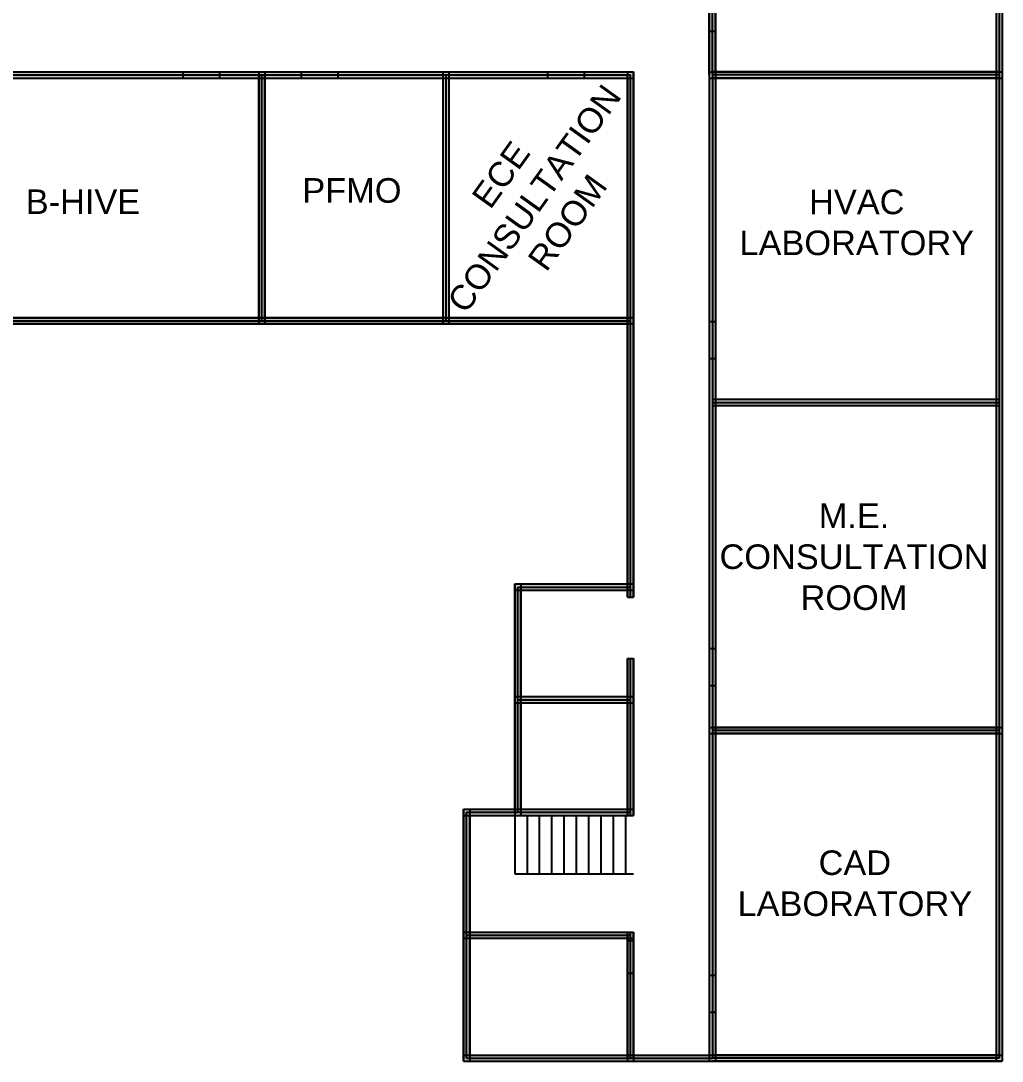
# Model space of a CAD drawing. Header units: millimetres. Extents: x 3.1 to 63.3, y 1.8 to 56.
# Drawn here: x 39.33 to 63.29, y 1.81 to 27.21 of the extents above; entities that cross this region are included whole.
import ezdxf

# ---------------------------------------------------------------- set-up
doc = ezdxf.new("R2010")
doc.units = ezdxf.units.MM
for name, color, linetype in [('1 - 1Z', 7, 'Continuous'), ('hatches', 7, 'Continuous'), ('label', 7, 'Continuous')]:
    doc.layers.add(name, color=color, linetype=linetype)
doc.styles.get("Standard").update_dxf_attribs({"font": 'arial.ttf'})

msp = doc.modelspace()

# ---------------------------------------------------------------- hatches: boundary and pattern name
at = {"layer": 'hatches'}
h = msp.add_hatch(color=256, dxfattribs=at)
h.dxf.hatch_style = 1
h.paths.add_polyline_path([(63.286, 41.809), (63.211, 41.809), (63.211, 38.884), (63.211, 34.884), (63.211, 25.959), (63.286, 25.959)])
h.paths.add_polyline_path([(63.211, 41.809), (63.136, 41.809), (63.136, 34.959), (63.211, 34.959), (63.211, 38.884)])
h.paths.add_polyline_path([(63.211, 34.959), (63.136, 34.959), (63.136, 34.884), (63.211, 34.884)])
h.paths.add_polyline_path([(63.211, 34.884), (63.136, 34.884), (63.136, 34.809), (63.211, 34.809)])
h.paths.add_polyline_path([(63.136, 34.884), (56.286, 34.884), (56.286, 34.809), (63.136, 34.809)])
h.paths.add_polyline_path([(63.136, 34.959), (56.286, 34.959), (56.286, 34.884), (63.136, 34.884)])
h.paths.add_polyline_path([(56.286, 34.959), (56.211, 34.959), (56.211, 34.884), (56.286, 34.884)])
h.paths.add_polyline_path([(56.286, 34.884), (56.211, 34.884), (56.211, 34.809), (56.286, 34.809)])
h.paths.add_polyline_path([(56.286, 39.89), (56.211, 39.89), (56.211, 38.884), (56.211, 34.959), (56.286, 34.959)])
h.paths.add_polyline_path([(56.211, 38.884), (56.211, 39.89), (56.136, 39.89), (56.136, 33.781), (56.211, 33.781), (56.211, 34.884), (56.211, 34.959)])
h.paths.add_polyline_path([(56.286, 34.809), (56.211, 34.809), (56.211, 33.781), (56.286, 33.781)])
h.paths.add_polyline_path([(56.286, 33.781), (56.211, 33.781), (56.211, 31.981), (56.286, 31.981)])
h.paths.add_polyline_path([(56.211, 33.781), (56.136, 33.781), (56.136, 31.981), (56.211, 31.981)])
h.paths.add_polyline_path([(56.286, 31.981), (56.211, 31.981), (56.211, 27.85), (56.286, 27.85)])
h.paths.add_polyline_path([(56.211, 31.981), (56.136, 31.981), (56.136, 27.85), (56.211, 27.85)])
h.paths.add_polyline_path([(56.286, 26.95), (56.211, 26.95), (56.211, 25.959), (56.286, 25.959)])
h.paths.add_polyline_path([(56.286, 27.85), (56.211, 27.85), (56.211, 26.95), (56.286, 26.95)])
h.paths.add_polyline_path([(56.211, 27.85), (56.136, 27.85), (56.136, 26.95), (56.211, 26.95)])
h.paths.add_polyline_path([(56.211, 41.809), (56.136, 41.809), (56.136, 40.79), (56.211, 40.79)])
h.paths.add_polyline_path([(56.286, 41.809), (56.211, 41.809), (56.211, 40.79), (56.286, 40.79)])
h.paths.add_polyline_path([(56.286, 40.79), (56.211, 40.79), (56.211, 39.89), (56.286, 39.89)])
h.paths.add_polyline_path([(56.211, 40.79), (56.136, 40.79), (56.136, 39.89), (56.211, 39.89)])
h.paths.add_polyline_path([(63.136, 41.884), (56.286, 41.884), (56.286, 41.809), (63.136, 41.809)])
h.paths.add_polyline_path([(63.136, 41.959), (56.286, 41.959), (56.286, 41.884), (63.136, 41.884)])
h.paths.add_polyline_path([(63.286, 41.959), (63.211, 41.959), (63.211, 41.884), (63.211, 41.809), (63.286, 41.809)])
h.paths.add_polyline_path([(63.211, 41.959), (63.136, 41.959), (63.136, 41.884), (63.211, 41.884)])
h.paths.add_polyline_path([(63.211, 41.884), (63.136, 41.884), (63.136, 41.809), (63.211, 41.809)])
h.paths.add_polyline_path([(63.286, 49.809), (63.211, 49.809), (63.211, 41.959), (63.286, 41.959)])
h.paths.add_polyline_path([(63.211, 49.809), (63.136, 49.809), (63.136, 41.959), (63.211, 41.959)])
h = msp.add_hatch(color=256, dxfattribs=at)
h.dxf.hatch_style = 1
h.paths.add_polyline_path([(56.211, 26.95), (56.136, 26.95), (56.136, 25.959), (56.211, 25.959)])
h.paths.add_polyline_path([(56.211, 25.959), (56.136, 25.959), (56.136, 25.809), (56.211, 25.809), (56.211, 25.884)])
h.paths.add_polyline_path([(56.286, 25.959), (56.211, 25.959), (56.211, 25.884), (56.286, 25.884)])
h.paths.add_polyline_path([(56.286, 25.884), (56.211, 25.884), (56.211, 25.809), (56.286, 25.809)])
h.paths.add_polyline_path([(63.136, 25.959), (56.286, 25.959), (56.286, 25.884), (63.136, 25.884)])
h.paths.add_polyline_path([(63.136, 25.884), (56.286, 25.884), (56.286, 25.809), (63.136, 25.809)])
h.paths.add_polyline_path([(63.211, 34.809), (63.136, 34.809), (63.136, 25.959), (63.211, 25.959)])
h.paths.add_polyline_path([(63.211, 25.959), (63.136, 25.959), (63.136, 25.884), (63.211, 25.884)])
h.paths.add_polyline_path([(63.211, 25.884), (63.136, 25.884), (63.136, 25.809), (63.211, 25.809)])
h.paths.add_polyline_path([(63.286, 25.959), (63.211, 25.959), (63.211, 25.884), (63.211, 25.809), (63.286, 25.809)])
h.paths.add_polyline_path([(63.286, 25.809), (63.211, 25.809), (63.211, 17.884), (63.211, 13.459), (63.286, 13.459)])
h.paths.add_polyline_path([(63.211, 25.809), (63.136, 25.809), (63.136, 17.959), (63.211, 17.959)])
h.paths.add_polyline_path([(63.211, 17.884), (63.136, 17.884), (63.136, 17.809), (63.211, 17.809)])
h.paths.add_polyline_path([(63.211, 17.959), (63.136, 17.959), (63.136, 17.884), (63.211, 17.884)])
h = msp.add_hatch(color=256, dxfattribs=at)
h.dxf.hatch_style = 1
h.paths.add_polyline_path([(56.286, 18.965), (56.211, 18.965), (56.211, 17.959), (56.286, 17.959)])
h.paths.add_polyline_path([(56.286, 19.865), (56.211, 19.865), (56.211, 18.965), (56.286, 18.965)])
h.paths.add_polyline_path([(56.211, 19.865), (56.136, 19.865), (56.136, 18.965), (56.211, 18.965)])
h.paths.add_polyline_path([(56.286, 25.809), (56.211, 25.809), (56.211, 19.865), (56.286, 19.865)])
h.paths.add_polyline_path([(56.211, 25.809), (56.136, 25.809), (56.136, 19.865), (56.211, 19.865)])
h.paths.add_polyline_path([(54.286, 28.959), (54.211, 28.959), (54.211, 28.884), (54.136, 28.884), (54.136, 28.809), (54.286, 28.809)])
h.paths.add_polyline_path([(54.211, 28.959), (54.136, 28.959), (54.136, 28.884), (54.211, 28.884)], flags=17)
h.paths.add_polyline_path([(54.136, 28.959), (53.825, 28.959), (53.825, 28.884), (54.136, 28.884)])
h.paths.add_polyline_path([(54.136, 28.884), (53.825, 28.884), (53.825, 28.809), (54.136, 28.809)])
h.paths.add_polyline_path([(53.825, 28.884), (52.918, 28.884), (52.918, 28.809), (53.825, 28.809)])
h.paths.add_polyline_path([(53.825, 28.959), (52.918, 28.959), (52.918, 28.884), (53.825, 28.884)])
h = msp.add_hatch(color=256, dxfattribs=at)
h.dxf.hatch_style = 1
h.paths.add_polyline_path([(36.286, 19.809), (36.211, 19.809), (36.211, 17.026), (36.286, 17.026)])
h.paths.add_polyline_path([(36.286, 25.809), (36.211, 25.809), (36.211, 19.959), (36.286, 19.959)])
h.paths.add_polyline_path([(36.211, 25.809), (36.136, 25.809), (36.136, 19.959), (36.211, 19.959)])
h.paths.add_polyline_path([(36.211, 19.959), (36.136, 19.959), (36.136, 19.809), (36.211, 19.809), (36.211, 19.884)])
h.paths.add_polyline_path([(36.286, 19.959), (36.211, 19.959), (36.211, 19.884), (36.286, 19.884)])
h.paths.add_polyline_path([(36.286, 19.884), (36.211, 19.884), (36.211, 19.809), (36.286, 19.809)])
h.paths.add_polyline_path([(45.136, 19.959), (36.286, 19.959), (36.286, 19.884), (45.136, 19.884)])
h.paths.add_polyline_path([(45.136, 19.884), (36.286, 19.884), (36.286, 19.809), (45.136, 19.809)])
h.paths.add_polyline_path([(45.211, 19.959), (45.136, 19.959), (45.136, 19.884), (45.211, 19.884)])
h.paths.add_polyline_path([(45.286, 19.959), (45.211, 19.959), (45.211, 19.884), (45.286, 19.884)])
h.paths.add_polyline_path([(45.286, 19.884), (45.211, 19.884), (45.136, 19.884), (45.136, 19.809), (45.286, 19.809)])
h.paths.add_polyline_path([(45.211, 25.809), (45.136, 25.809), (45.136, 19.959), (45.211, 19.959)])
h.paths.add_polyline_path([(45.286, 25.809), (45.211, 25.809), (45.211, 19.959), (45.286, 19.959)])
h.paths.add_polyline_path([(36.286, 25.884), (36.211, 25.884), (36.211, 25.809), (36.286, 25.809)], flags=17)
h.paths.add_polyline_path([(36.286, 25.959), (36.136, 25.959), (36.136, 25.809), (36.211, 25.809), (36.211, 25.884), (36.286, 25.884)])
h.paths.add_polyline_path([(37.28, 25.959), (36.286, 25.959), (36.286, 25.884), (37.28, 25.884)])
h.paths.add_polyline_path([(37.28, 25.884), (36.286, 25.884), (36.286, 25.809), (37.28, 25.809)])
h.paths.add_polyline_path([(38.18, 25.884), (37.28, 25.884), (37.28, 25.809), (38.18, 25.809)])
h.paths.add_polyline_path([(38.18, 25.959), (37.28, 25.959), (37.28, 25.884), (38.18, 25.884)])
h.paths.add_polyline_path([(43.287, 25.959), (38.18, 25.959), (38.18, 25.884), (43.287, 25.884)])
h.paths.add_polyline_path([(43.287, 25.884), (38.18, 25.884), (38.18, 25.809), (43.287, 25.809)])
h.paths.add_polyline_path([(44.187, 25.959), (43.287, 25.959), (43.287, 25.884), (44.187, 25.884)])
h.paths.add_polyline_path([(44.187, 25.884), (43.287, 25.884), (43.287, 25.809), (44.187, 25.809)])
h.paths.add_polyline_path([(45.136, 25.959), (44.187, 25.959), (44.187, 25.884), (45.136, 25.884)])
h.paths.add_polyline_path([(45.136, 25.884), (44.187, 25.884), (44.187, 25.809), (45.136, 25.809)])
h.paths.add_polyline_path([(45.211, 25.884), (45.136, 25.884), (45.136, 25.809), (45.211, 25.809)])
h.paths.add_polyline_path([(45.286, 25.884), (45.211, 25.884), (45.211, 25.809), (45.286, 25.809)])
h.paths.add_polyline_path([(45.286, 25.959), (45.136, 25.959), (45.136, 25.884), (45.211, 25.884), (45.286, 25.884)])
h.paths.add_polyline_path([(47.077, 25.959), (46.177, 25.959), (46.177, 25.884), (47.077, 25.884)])
h.paths.add_polyline_path([(46.177, 25.959), (45.286, 25.959), (45.286, 25.884), (46.177, 25.884)])
h.paths.add_polyline_path([(46.177, 25.884), (45.286, 25.884), (45.286, 25.809), (46.177, 25.809)])
h.paths.add_polyline_path([(47.077, 25.884), (46.177, 25.884), (46.177, 25.809), (47.077, 25.809)])
h.paths.add_polyline_path([(49.636, 25.884), (47.077, 25.884), (47.077, 25.809), (49.636, 25.809)])
h.paths.add_polyline_path([(49.636, 25.959), (47.077, 25.959), (47.077, 25.884), (49.636, 25.884)])
h.paths.add_polyline_path([(49.786, 25.959), (49.636, 25.959), (49.636, 25.884), (49.786, 25.884)])
h.paths.add_polyline_path([(49.711, 25.884), (49.636, 25.884), (49.636, 25.809), (49.711, 25.809)])
h.paths.add_polyline_path([(49.786, 25.884), (49.711, 25.884), (49.711, 25.809), (49.786, 25.809)])
h = msp.add_hatch(color=256, dxfattribs=at)
h.dxf.hatch_style = 1
h.paths.add_polyline_path([(49.786, 25.809), (49.711, 25.809), (49.711, 19.959), (49.786, 19.959)])
h.paths.add_polyline_path([(49.711, 25.809), (49.636, 25.809), (49.636, 19.959), (49.711, 19.959)])
h.paths.add_polyline_path([(49.636, 19.959), (45.286, 19.959), (45.286, 19.884), (49.636, 19.884)])
h.paths.add_polyline_path([(49.636, 19.884), (45.286, 19.884), (45.286, 19.809), (49.636, 19.809)])
h.paths.add_polyline_path([(49.786, 19.959), (49.711, 19.959), (49.711, 19.884), (49.786, 19.884)])
h.paths.add_polyline_path([(49.711, 19.959), (49.636, 19.959), (49.636, 19.884), (49.711, 19.884)])
h.paths.add_polyline_path([(49.786, 19.884), (49.711, 19.884), (49.636, 19.884), (49.636, 19.809), (49.786, 19.809)])
h.paths.add_polyline_path([(54.136, 19.884), (49.786, 19.884), (49.786, 19.809), (54.136, 19.809)])
h.paths.add_polyline_path([(54.136, 19.959), (49.786, 19.959), (49.786, 19.884), (54.136, 19.884)])
h.paths.add_polyline_path([(54.211, 19.959), (54.136, 19.959), (54.136, 19.884), (54.211, 19.884)])
h.paths.add_polyline_path([(54.211, 19.884), (54.136, 19.884), (54.136, 19.809), (54.211, 19.809)])
h.paths.add_polyline_path([(54.286, 19.959), (54.211, 19.959), (54.211, 19.884), (54.211, 19.809), (54.286, 19.809)])
h.paths.add_polyline_path([(54.211, 25.809), (54.136, 25.809), (54.136, 19.959), (54.211, 19.959)])
h.paths.add_polyline_path([(54.286, 25.809), (54.211, 25.809), (54.211, 19.959), (54.286, 19.959)])
h.paths.add_polyline_path([(54.286, 25.959), (54.136, 25.959), (54.136, 25.884), (54.211, 25.884), (54.211, 25.809), (54.286, 25.809)])
h.paths.add_polyline_path([(54.211, 25.884), (54.136, 25.884), (54.136, 25.809), (54.211, 25.809)], flags=17)
h.paths.add_polyline_path([(54.136, 25.884), (53.085, 25.884), (53.085, 25.809), (54.136, 25.809)])
h.paths.add_polyline_path([(54.136, 25.959), (53.085, 25.959), (53.085, 25.884), (54.136, 25.884)])
h.paths.add_polyline_path([(53.085, 25.884), (52.197, 25.884), (52.197, 25.809), (53.085, 25.809)])
h.paths.add_polyline_path([(53.085, 25.959), (52.197, 25.959), (52.197, 25.884), (53.085, 25.884)])
h.paths.add_polyline_path([(52.197, 25.959), (49.786, 25.959), (49.786, 25.884), (52.197, 25.884)])
h.paths.add_polyline_path([(52.197, 25.884), (49.786, 25.884), (49.786, 25.809), (52.197, 25.809)])
h = msp.add_hatch(color=256, dxfattribs=at)
h.dxf.hatch_style = 1
h.paths.add_polyline_path([(63.136, 17.884), (56.286, 17.884), (56.286, 17.809), (63.136, 17.809)])
h.paths.add_polyline_path([(63.136, 17.959), (56.286, 17.959), (56.286, 17.884), (63.136, 17.884)])
h.paths.add_polyline_path([(63.211, 17.809), (63.136, 17.809), (63.136, 9.959), (63.211, 9.959)])
h.paths.add_polyline_path([(63.286, 25.809), (63.211, 25.809), (63.211, 17.884), (63.211, 9.959), (63.286, 9.959)])
h.paths.add_polyline_path([(63.286, 9.959), (63.211, 9.959), (63.211, 9.884), (63.211, 9.809), (63.286, 9.809)])
h.paths.add_polyline_path([(63.211, 9.884), (63.136, 9.884), (63.136, 9.809), (63.211, 9.809)])
h.paths.add_polyline_path([(63.211, 9.959), (63.136, 9.959), (63.136, 9.884), (63.211, 9.884)])
h.paths.add_polyline_path([(63.286, 9.809), (63.211, 9.809), (63.211, 1.959), (63.286, 1.959)])
h.paths.add_polyline_path([(63.211, 9.809), (63.136, 9.809), (63.136, 1.959), (63.211, 1.959)])
h.paths.add_polyline_path([(63.286, 1.959), (63.211, 1.959), (63.211, 1.884), (63.136, 1.884), (63.136, 1.809), (63.286, 1.809)])
h.paths.add_polyline_path([(63.136, 1.959), (56.286, 1.959), (56.286, 1.884), (63.136, 1.884)])
h.paths.add_polyline_path([(63.211, 1.959), (63.136, 1.959), (63.136, 1.884), (63.211, 1.884)], flags=17)
h.paths.add_polyline_path([(63.136, 1.884), (56.286, 1.884), (56.286, 1.809), (63.136, 1.809)])
h = msp.add_hatch(color=256, dxfattribs=at)
h.dxf.hatch_style = 1
h.paths.add_polyline_path([(54.211, 19.809), (54.136, 19.809), (54.136, 13.459), (54.211, 13.459)])
h.paths.add_polyline_path([(54.286, 19.809), (54.211, 19.809), (54.211, 13.459), (54.286, 13.459)])
h.paths.add_polyline_path([(54.286, 13.309), (54.211, 13.309), (54.211, 13.135), (54.286, 13.135)])
h.paths.add_polyline_path([(54.286, 13.459), (54.211, 13.459), (54.211, 13.384), (54.211, 13.309), (54.286, 13.309)])
h.paths.add_polyline_path([(54.211, 13.459), (54.136, 13.459), (54.136, 13.384), (54.211, 13.384)])
h.paths.add_polyline_path([(54.211, 13.384), (54.136, 13.384), (54.136, 13.309), (54.211, 13.309)])
h.paths.add_polyline_path([(54.211, 13.309), (54.136, 13.309), (54.136, 13.135), (54.211, 13.135)])
h.paths.add_polyline_path([(54.136, 13.384), (51.536, 13.384), (51.536, 13.309), (54.136, 13.309)])
h.paths.add_polyline_path([(54.136, 13.459), (51.536, 13.459), (51.536, 13.384), (54.136, 13.384)])
h.paths.add_polyline_path([(51.536, 13.459), (51.386, 13.459), (51.386, 13.309), (51.461, 13.309), (51.461, 13.384), (51.536, 13.384)])
h.paths.add_polyline_path([(51.536, 13.384), (51.461, 13.384), (51.461, 13.309), (51.536, 13.309)], flags=17)
h.paths.add_polyline_path([(51.536, 13.309), (51.461, 13.309), (51.461, 10.709), (51.536, 10.709)])
h.paths.add_polyline_path([(51.461, 13.309), (51.386, 13.309), (51.386, 10.709), (51.461, 10.709)])
h.paths.add_polyline_path([(54.136, 10.709), (51.536, 10.709), (51.536, 10.634), (54.136, 10.634)])
h.paths.add_polyline_path([(54.136, 10.634), (51.536, 10.634), (51.536, 10.559), (54.136, 10.559)])
h.paths.add_polyline_path([(51.536, 10.634), (51.461, 10.634), (51.461, 10.559), (51.536, 10.559)])
h.paths.add_polyline_path([(51.536, 10.709), (51.461, 10.709), (51.461, 10.634), (51.536, 10.634)])
h.paths.add_polyline_path([(51.461, 10.709), (51.386, 10.709), (51.386, 10.559), (51.461, 10.559)])
h.paths.add_polyline_path([(51.461, 10.559), (51.386, 10.559), (51.386, 7.959), (51.461, 7.959)])
h.paths.add_polyline_path([(51.536, 10.559), (51.461, 10.559), (51.461, 7.959), (51.536, 7.959)])
h.paths.add_polyline_path([(54.211, 11.639), (54.136, 11.639), (54.136, 10.709), (54.211, 10.709)])
h.paths.add_polyline_path([(54.286, 11.639), (54.211, 11.639), (54.211, 10.709), (54.286, 10.709)])
h.paths.add_polyline_path([(54.286, 10.709), (54.211, 10.709), (54.211, 10.634), (54.211, 10.559), (54.286, 10.559)])
h.paths.add_polyline_path([(54.211, 10.634), (54.136, 10.634), (54.136, 10.559), (54.211, 10.559)])
h.paths.add_polyline_path([(54.211, 10.709), (54.136, 10.709), (54.136, 10.634), (54.211, 10.634)])
h.paths.add_polyline_path([(54.211, 10.559), (54.136, 10.559), (54.136, 7.959), (54.211, 7.959)])
h.paths.add_polyline_path([(54.286, 10.559), (54.211, 10.559), (54.211, 7.959), (54.286, 7.959)])
h.paths.add_polyline_path([(54.286, 7.959), (54.211, 7.959), (54.211, 7.884), (54.211, 7.809), (54.286, 7.809)])
h.paths.add_polyline_path([(54.211, 7.959), (54.136, 7.959), (54.136, 7.884), (54.211, 7.884)])
h.paths.add_polyline_path([(54.211, 7.884), (54.136, 7.884), (54.136, 7.809), (54.211, 7.809)])
h.paths.add_polyline_path([(54.136, 7.884), (51.536, 7.884), (51.536, 7.809), (54.136, 7.809)])
h.paths.add_polyline_path([(54.136, 7.959), (51.536, 7.959), (51.536, 7.884), (54.136, 7.884)])
h = msp.add_hatch(color=256, dxfattribs=at)
h.dxf.hatch_style = 1
h.paths.add_polyline_path([(63.136, 9.884), (56.286, 9.884), (56.286, 9.809), (63.136, 9.809)])
h.paths.add_polyline_path([(63.136, 9.959), (56.286, 9.959), (56.286, 9.884), (63.136, 9.884)])
h.paths.add_polyline_path([(56.286, 9.959), (56.211, 9.959), (56.211, 9.884), (56.286, 9.884)])
h.paths.add_polyline_path([(56.286, 9.884), (56.211, 9.884), (56.211, 9.809), (56.286, 9.809)])
h.paths.add_polyline_path([(56.211, 9.884), (56.211, 9.959), (56.136, 9.959), (56.136, 9.809), (56.211, 9.809)])
h.paths.add_polyline_path([(56.211, 10.98), (56.136, 10.98), (56.136, 9.959), (56.211, 9.959)])
h.paths.add_polyline_path([(56.286, 10.98), (56.211, 10.98), (56.211, 9.959), (56.286, 9.959)])
h.paths.add_polyline_path([(56.286, 11.88), (56.211, 11.88), (56.211, 10.98), (56.286, 10.98)])
h.paths.add_polyline_path([(56.211, 11.88), (56.136, 11.88), (56.136, 10.98), (56.211, 10.98)])
h.paths.add_polyline_path([(56.286, 17.809), (56.211, 17.809), (56.211, 11.88), (56.286, 11.88)])
h.paths.add_polyline_path([(56.211, 17.884), (56.211, 18.965), (56.136, 18.965), (56.136, 11.88), (56.211, 11.88)])
h.paths.add_polyline_path([(56.286, 17.959), (56.211, 17.959), (56.211, 17.884), (56.286, 17.884)])
h.paths.add_polyline_path([(56.286, 17.884), (56.211, 17.884), (56.211, 17.809), (56.286, 17.809)])
h = msp.add_hatch(color=256, dxfattribs=at)
h.dxf.hatch_style = 1
h.paths.add_polyline_path([(50.286, 1.959), (50.211, 1.959), (50.211, 1.884), (50.286, 1.884)])
h.paths.add_polyline_path([(56.136, 1.959), (54.286, 1.959), (54.286, 1.884), (56.136, 1.884)])
h.paths.add_polyline_path([(56.136, 1.884), (54.286, 1.884), (54.286, 1.809), (56.136, 1.809)])
h.paths.add_polyline_path([(56.286, 1.959), (56.211, 1.959), (56.211, 1.884), (56.286, 1.884)])
h.paths.add_polyline_path([(56.211, 1.959), (56.136, 1.959), (56.136, 1.884), (56.211, 1.884)])
h.paths.add_polyline_path([(56.286, 1.884), (56.211, 1.884), (56.136, 1.884), (56.136, 1.809), (56.286, 1.809)])
h.paths.add_polyline_path([(56.286, 3.908), (56.211, 3.908), (56.211, 3.008), (56.286, 3.008)])
h.paths.add_polyline_path([(56.211, 3.908), (56.136, 3.908), (56.136, 3.008), (56.211, 3.008)])
h.paths.add_polyline_path([(56.286, 3.008), (56.211, 3.008), (56.211, 1.959), (56.286, 1.959)])
h.paths.add_polyline_path([(56.211, 3.008), (56.136, 3.008), (56.136, 1.959), (56.211, 1.959)])
h.paths.add_polyline_path([(56.211, 9.809), (56.136, 9.809), (56.136, 3.908), (56.211, 3.908)])
h.paths.add_polyline_path([(56.286, 9.809), (56.211, 9.809), (56.211, 3.908), (56.286, 3.908)])
h = msp.add_hatch(color=256, dxfattribs=at)
h.dxf.hatch_style = 1
h.paths.add_polyline_path([(51.386, 7.884), (50.286, 7.884), (50.286, 7.809), (51.386, 7.809)])
h.paths.add_polyline_path([(51.386, 7.959), (50.286, 7.959), (50.286, 7.884), (51.386, 7.884)])
h.paths.add_polyline_path([(50.286, 7.884), (50.211, 7.884), (50.211, 7.809), (50.286, 7.809)], flags=17)
h.paths.add_polyline_path([(50.286, 7.959), (50.136, 7.959), (50.136, 7.809), (50.211, 7.809), (50.211, 7.884), (50.286, 7.884)])
h.paths.add_polyline_path([(51.461, 7.959), (51.386, 7.959), (51.386, 7.884), (51.461, 7.884)])
h.paths.add_polyline_path([(51.536, 7.959), (51.461, 7.959), (51.461, 7.884), (51.536, 7.884)])
h.paths.add_polyline_path([(51.536, 7.884), (51.461, 7.884), (51.386, 7.884), (51.386, 7.809), (51.536, 7.809)])
h.paths.add_polyline_path([(50.286, 7.809), (50.211, 7.809), (50.211, 4.959), (50.286, 4.959)])
h.paths.add_polyline_path([(50.211, 7.809), (50.136, 7.809), (50.136, 4.959), (50.211, 4.959)])
h.paths.add_polyline_path([(54.136, 4.884), (50.286, 4.884), (50.286, 4.809), (54.136, 4.809)])
h.paths.add_polyline_path([(54.136, 4.959), (50.286, 4.959), (50.286, 4.884), (54.136, 4.884)])
h.paths.add_polyline_path([(50.286, 4.884), (50.211, 4.884), (50.211, 4.809), (50.286, 4.809)])
h.paths.add_polyline_path([(50.286, 4.959), (50.211, 4.959), (50.211, 4.884), (50.286, 4.884)])
h.paths.add_polyline_path([(50.211, 4.959), (50.136, 4.959), (50.136, 4.809), (50.211, 4.809), (50.211, 4.884)])
h.paths.add_polyline_path([(50.211, 4.809), (50.136, 4.809), (50.136, 1.959), (50.211, 1.959)])
h.paths.add_polyline_path([(50.286, 4.809), (50.211, 4.809), (50.211, 1.959), (50.286, 1.959)])
h.paths.add_polyline_path([(54.286, 4.959), (54.211, 4.959), (54.211, 4.884), (54.211, 4.809), (54.286, 4.809)])
h.paths.add_polyline_path([(54.211, 4.959), (54.136, 4.959), (54.136, 4.884), (54.211, 4.884)])
h.paths.add_polyline_path([(54.211, 4.884), (54.136, 4.884), (54.136, 4.809), (54.211, 4.809)])
h.paths.add_polyline_path([(54.211, 4.757), (54.136, 4.757), (54.136, 3.959), (54.211, 3.959)])
h.paths.add_polyline_path([(54.286, 4.757), (54.211, 4.757), (54.211, 3.959), (54.286, 3.959)])
h.paths.add_polyline_path([(54.286, 4.809), (54.211, 4.809), (54.211, 4.757), (54.286, 4.757)])
h.paths.add_polyline_path([(54.211, 4.809), (54.136, 4.809), (54.136, 4.757), (54.211, 4.757)])
h.paths.add_polyline_path([(54.211, 3.959), (54.136, 3.959), (54.136, 1.959), (54.211, 1.959)])
h.paths.add_polyline_path([(54.286, 3.959), (54.211, 3.959), (54.211, 1.959), (54.286, 1.959)])
h.paths.add_polyline_path([(54.286, 1.959), (54.211, 1.959), (54.211, 1.884), (54.286, 1.884)])
h.paths.add_polyline_path([(54.211, 1.959), (54.136, 1.959), (54.136, 1.884), (54.211, 1.884)])
h.paths.add_polyline_path([(54.286, 1.884), (54.211, 1.884), (54.136, 1.884), (54.136, 1.809), (54.286, 1.809)])
h.paths.add_polyline_path([(54.136, 1.884), (50.286, 1.884), (50.286, 1.809), (54.136, 1.809)])
h.paths.add_polyline_path([(54.136, 1.959), (50.286, 1.959), (50.286, 1.884), (54.136, 1.884)])
h.paths.add_polyline_path([(50.286, 1.959), (50.211, 1.959), (50.211, 1.884), (50.286, 1.884)], flags=0)
h.paths.add_polyline_path([(50.286, 1.884), (50.211, 1.884), (50.211, 1.959), (50.136, 1.959), (50.136, 1.809), (50.286, 1.809)])

# ---------------------------------------------------------------- linework, layer by layer
at = {"layer": '1 - 1Z'}
for p, q in [((63.136, 54.959), (63.136, 1.809)), ((63.286, 54.959), (63.286, 1.809)), ((56.136, 49.959), (56.136, 1.809)), ((56.286, 49.959), (56.286, 1.809)), ((56.136, 25.884), (56.136, 34.884)), ((56.211, 25.884), (56.211, 34.884)), ((56.286, 25.884), (56.286, 34.884)), ((63.136, 34.884), (63.136, 25.884)), ((63.211, 34.884), (63.211, 25.884)), ((63.286, 34.884), (63.286, 25.884)), ((56.136, 26.95), (56.286, 26.95)), ((36.136, 25.959), (54.286, 25.959)), ((36.136, 25.959), (54.286, 25.959)), ((44.187, 25.809), (44.187, 25.959)), ((45.136, 25.959), (45.136, 19.809)), ((45.286, 25.959), (45.286, 19.809)), ((46.177, 25.809), (46.177, 25.959)), ((47.077, 25.809), (47.077, 25.959)), ((49.636, 19.809), (49.636, 25.959)), ((49.786, 19.809), (49.786, 25.959)), ((52.197, 25.809), (52.197, 25.959)), ((53.085, 25.809), (53.085, 25.959)), ((54.136, 25.959), (54.136, 13.135)), ((54.286, 19.884), (54.286, 25.959)), ((54.286, 25.959), (54.286, 13.135)), ((56.136, 25.959), (63.286, 25.959)), ((63.211, 25.959), (56.211, 25.959)), ((36.136, 25.809), (54.286, 25.809)), ((36.211, 25.884), (54.211, 25.884)), ((36.211, 25.809), (54.211, 25.809)), ((45.136, 19.884), (45.136, 25.884)), ((45.211, 19.884), (45.211, 25.884)), ((45.286, 19.884), (45.286, 25.884)), ((49.636, 19.884), (49.636, 25.884)), ((49.711, 19.884), (49.711, 25.884)), ((49.786, 19.884), (49.786, 25.884)), ((54.136, 19.884), (54.136, 25.884)), ((54.211, 19.884), (54.211, 25.884)), ((56.136, 25.884), (56.136, 17.884)), ((56.136, 25.809), (63.286, 25.809)), ((63.211, 25.884), (56.211, 25.884)), ((56.211, 25.884), (56.211, 17.884)), ((63.211, 25.809), (56.211, 25.809)), ((56.286, 25.884), (56.286, 17.884)), ((63.136, 25.884), (63.136, 17.884)), ((63.211, 25.884), (63.211, 17.884)), ((63.286, 25.884), (63.286, 17.884)), ((54.286, 19.959), (36.136, 19.959)), ((36.211, 19.959), (45.211, 19.959)), ((36.211, 19.884), (45.211, 19.884)), ((45.211, 19.959), (54.211, 19.959)), ((45.211, 19.884), (54.211, 19.884)), ((54.136, 13.384), (54.136, 19.884)), ((54.211, 13.384), (54.211, 19.884)), ((54.286, 13.384), (54.286, 19.884)), ((56.136, 19.865), (56.286, 19.865)), ((54.286, 19.809), (36.136, 19.809)), ((36.211, 19.809), (45.211, 19.809)), ((45.211, 19.809), (54.211, 19.809)), ((56.136, 18.965), (56.286, 18.965)), ((56.136, 17.884), (56.136, 9.884)), ((63.211, 17.959), (56.211, 17.959)), ((63.211, 17.884), (56.211, 17.884)), ((56.211, 17.884), (56.211, 9.884)), ((63.211, 17.809), (56.211, 17.809)), ((56.286, 17.884), (56.286, 9.884)), ((63.136, 17.884), (63.136, 9.884)), ((63.211, 17.884), (63.211, 9.884)), ((63.286, 17.884), (63.286, 9.884)), ((51.386, 7.884), (51.386, 13.459)), ((51.386, 13.459), (54.211, 13.459)), ((51.386, 13.459), (51.386, 7.809)), ((51.386, 13.459), (54.286, 13.459)), ((51.386, 13.309), (54.286, 13.309)), ((51.461, 7.884), (51.461, 13.384)), ((51.461, 13.384), (54.211, 13.384)), ((51.461, 13.309), (54.211, 13.309)), ((51.536, 13.459), (51.536, 7.809)), ((51.536, 7.884), (51.536, 13.384)), ((54.136, 13.135), (54.136, 13.384)), ((54.211, 13.135), (54.211, 13.384)), ((54.286, 13.135), (54.286, 13.384)), ((54.136, 13.135), (54.286, 13.135)), ((56.136, 11.88), (56.286, 11.88)), ((54.136, 10.634), (54.136, 11.639)), ((54.136, 11.639), (54.286, 11.639)), ((54.136, 11.639), (54.136, 7.809)), ((54.211, 10.634), (54.211, 11.639)), ((54.286, 10.634), (54.286, 11.639)), ((54.286, 11.639), (54.286, 7.809)), ((56.136, 10.98), (56.286, 10.98)), ((51.386, 10.709), (54.286, 10.709)), ((51.461, 10.709), (54.211, 10.709)), ((51.386, 10.559), (54.286, 10.559)), ((51.461, 10.634), (54.211, 10.634)), ((51.461, 10.559), (54.211, 10.559)), ((54.136, 7.884), (54.136, 10.634)), ((54.211, 7.884), (54.211, 10.634)), ((54.286, 7.884), (54.286, 10.634)), ((56.136, 9.959), (63.286, 9.959)), ((63.211, 9.959), (56.211, 9.959)), ((56.136, 9.884), (56.136, 1.884)), ((56.136, 9.809), (63.286, 9.809)), ((63.211, 9.884), (56.211, 9.884)), ((56.211, 9.884), (56.211, 1.884)), ((63.211, 9.809), (56.211, 9.809)), ((56.286, 9.884), (56.286, 1.884)), ((63.136, 9.884), (63.136, 1.884)), ((63.211, 9.884), (63.211, 1.884)), ((63.286, 9.884), (63.286, 1.809)), ((50.136, 4.884), (50.136, 7.959)), ((50.136, 7.959), (54.211, 7.959)), ((50.136, 7.959), (50.136, 1.809)), ((50.136, 7.959), (54.286, 7.959)), ((50.211, 4.884), (50.211, 7.884)), ((50.211, 7.884), (54.211, 7.884)), ((50.286, 7.959), (50.286, 1.809)), ((50.286, 4.884), (50.286, 7.884)), ((54.136, 7.809), (54.136, 7.884)), ((54.211, 7.809), (54.211, 7.884)), ((54.286, 7.809), (54.286, 7.884)), ((50.136, 7.809), (54.286, 7.809)), ((50.211, 7.809), (54.211, 7.809)), ((51.386, 7.809), (51.386, 6.384)), ((51.386, 7.809), (51.386, 6.384)), ((51.686, 7.809), (51.686, 6.384)), ((51.986, 7.809), (51.986, 6.384)), ((52.286, 7.809), (52.286, 6.384)), ((52.586, 7.809), (52.586, 6.384)), ((52.886, 7.809), (52.886, 6.384)), ((53.186, 7.809), (53.186, 6.384)), ((53.486, 7.809), (53.486, 6.384)), ((53.786, 7.809), (53.786, 6.384)), ((54.086, 7.809), (54.086, 6.384)), ((51.386, 6.384), (54.286, 6.384)), ((50.136, 4.959), (54.286, 4.959)), ((50.136, 1.809), (50.136, 4.884)), ((50.211, 4.959), (54.211, 4.959)), ((50.211, 1.884), (50.211, 4.884)), ((50.211, 4.884), (54.211, 4.884)), ((50.286, 1.884), (50.286, 4.884)), ((54.136, 4.884), (54.136, 4.959)), ((54.136, 4.959), (54.136, 1.809)), ((54.136, 1.884), (54.136, 4.884)), ((54.211, 4.884), (54.211, 4.959)), ((54.211, 1.884), (54.211, 4.884)), ((54.286, 4.884), (54.286, 4.959)), ((54.286, 4.959), (54.286, 1.809)), ((54.286, 1.884), (54.286, 4.884)), ((50.136, 4.809), (54.286, 4.809)), ((50.211, 4.809), (54.211, 4.809)), ((54.136, 4.757), (54.286, 4.757)), ((54.136, 3.959), (54.286, 3.959)), ((56.136, 3.908), (56.286, 3.908)), ((56.136, 3.008), (56.286, 3.008)), ((50.136, 1.959), (63.286, 1.959)), ((50.136, 1.809), (54.211, 1.809)), ((50.136, 1.809), (63.286, 1.809)), ((50.211, 1.959), (54.211, 1.959)), ((50.211, 1.884), (54.211, 1.884)), ((54.211, 1.959), (56.211, 1.959)), ((54.211, 1.884), (56.211, 1.884)), ((54.211, 1.809), (56.211, 1.809)), ((63.211, 1.959), (56.211, 1.959)), ((63.211, 1.884), (56.211, 1.884)), ((63.286, 1.809), (56.211, 1.809))]:
    msp.add_line(p, q, dxfattribs=at)
msp.add_lwpolyline([(43.287, 25.809), (43.287, 25.959)], dxfattribs=at)

# ---------------------------------------------------------------- texts
at = {"layer": 'label', "insert": (49.079, 21.226), "char_height": 0.6, "attachment_point": 1, "rotation": 54.3133}
msp.add_mtext_dynamic_manual_height_columns('\\pxqc;ECE CONSULTATION ROOM', width=5.91367, gutter_width=12.5, heights=[0], dxfattribs=at)
at = {"layer": 'label', "char_height": 0.6, "attachment_point": 1}
for s, insert in [('\\pxqc;PFMO', (44.454, 23.366)), ('\\pxqc;B-HIVE', (37.889, 23.091)), ('\\pxqc;HVAC LABORATORY', (56.78, 23.086)), ('\\pxqc;M.E. CONSULTATION ROOM', (56.712, 15.425)), ('\\pxqc;CAD LABORATORY', (56.732, 6.954))]:
    msp.add_mtext_dynamic_manual_height_columns(s, width=5.91367, gutter_width=12.5, heights=[0], dxfattribs=dict(at, insert=insert))

doc.saveas('drawing.dxf')
